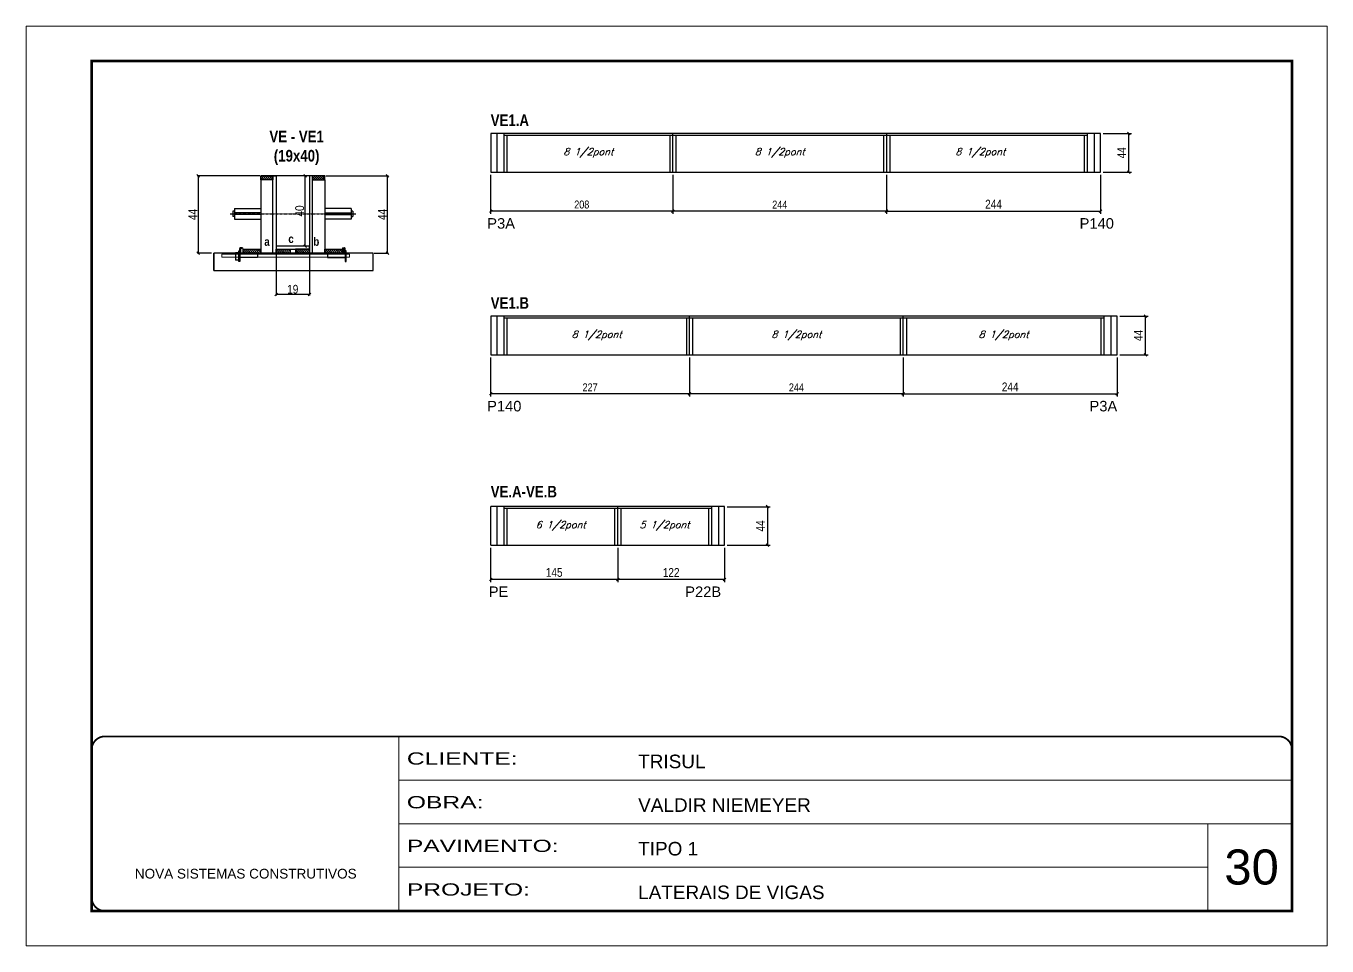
# Model space of a CAD drawing. Extents: x 3330 to 22105, y 1197 to 30204.
# Drawn here: x 4928 to 6413, y 20723 to 21773 of the extents above; entities that cross this region are included whole.
import ezdxf

# ---------------------------------------------------------------- set-up
doc = ezdxf.new("R2010")
doc.units = 0
for name, pattern in [('CONTINUO', [0]), ('DASHED', [0.75, 0.5, -0.25]), ('HIDDEN', [0.375, 0.25, -0.125])]:
    doc.linetypes.add(name, pattern=pattern)
for name, color, linetype in [('5', 5, 'Continuous'), ('barrote', 251, 'Continuous'), ('COTA', 241, 'Continuous'), ('detalhes', 4, 'Continuous'), ('NOMENCLATURA', 7, 'Continuous'), ('Painéis', 200, 'Continuous'), ('presilha', 1, 'Continuous'), ('SARR_2.2x10', 60, 'Continuous'), ('SARR_2.2x7', 40, 'Continuous'), ('SARR_3.5x7', 81, 'Continuous'), ('TENSOR', 3, 'Continuous'), ('texto', 7, 'Continuous')]:
    doc.layers.add(name, color=color, linetype=linetype)
for name, color, linetype, lineweight in [('CARIMBO', 255, 'Continuous', 9), ('CONCRETO', 251, 'Continuous', 25), ('Folhas', 255, 'Continuous', 9), ('SARRAFO DE PRESSAO', 251, 'DASHED', 9), ('SCO-___-LAJ', 2, 'Continuous', 0)]:
    doc.layers.add(name, color=color, linetype=linetype, lineweight=lineweight)
doc.styles.add('ARIAL', font='arial.ttf')
doc.styles.add('COTA TECNICA', font='techl___.ttf', dxfattribs={"height": 10})
doc.styles.add('COTA TECNICA 2X', font='techl___.ttf', dxfattribs={"height": 10})
doc.styles.add('COTA TECNICA-50', font='techl___.ttf', dxfattribs={"height": 9})
doc.styles.add('Romans', font='romans.shx')
doc.styles.get("Standard").update_dxf_attribs({"font": 'arial.ttf'})
doc.styles.add('TECNICA', font='techb___.ttf', dxfattribs={"height": 10})
doc.styles.add('Tecnologia', font='')
doc.styles.get('Tecnologia').set_extended_font_data('Forgotten Futurist')
doc.dimstyles.new('COTA PAINEL-50', dxfattribs={"dimtxt": 9, "dimasz": 3, "dimexe": 3, "dimexo": 3, "dimgap": 3, "dimtad": 1, "dimdec": 1, "dimzin": 12, "dimdsep": 46, "dimtxsty": 'COTA TECNICA-50', "dimblk1": 'OBLIQUE', "dimblk2": 'OBLIQUE', "dimsah": 1, "dimcen": 0.9, "dimclrd": 4, "dimclre": 4, "dimclrt": 240, "dimadec": 1, "dimazin": 3, "dimtfac": 1, "dimtdec": 1, "dimtmove": 0, "dimatfit": 3, "dimfxl": 1, "dimtolj": 1, "dimtzin": 12, "dimarcsym": 0})
doc.dimstyles.new('PAINEL', dxfattribs={"dimtxt": 10, "dimasz": 3, "dimexe": 3, "dimexo": 3, "dimgap": 3, "dimtad": 1, "dimdec": 1, "dimzin": 12, "dimdsep": 46, "dimtxsty": 'COTA TECNICA', "dimblk1": 'OBLIQUE', "dimblk2": 'OBLIQUE', "dimsah": 1, "dimcen": 0.9, "dimclrd": 4, "dimclre": 4, "dimclrt": 240, "dimadec": 1, "dimazin": 3, "dimtfac": 1, "dimtdec": 1, "dimtmove": 0, "dimatfit": 3, "dimfxl": 1, "dimtolj": 1, "dimtzin": 12, "dimarcsym": 0})
doc.dimstyles.new('SECAO', dxfattribs={"dimscale": 0.333333, "dimtxt": 5, "dimasz": 9, "dimexe": 3, "dimexo": 3, "dimgap": 3, "dimtad": 1, "dimdec": 1, "dimlfac": 0.5, "dimzin": 12, "dimdsep": 46, "dimtxsty": 'COTA TECNICA 2X', "dimblk1": 'OBLIQUE', "dimblk2": 'OBLIQUE', "dimsah": 1, "dimcen": 0.9, "dimclrd": 4, "dimclre": 4, "dimclrt": 240, "dimadec": 1, "dimazin": 3, "dimtfac": 1, "dimtdec": 1, "dimtmove": 0, "dimatfit": 3, "dimfxl": 1, "dimtolj": 1, "dimtzin": 12, "dimarcsym": 0})
pattern_1 = [(135, (38449.2728, -101998.193), (-1.122532015, -1.122532015), [])]
pattern_2 = [(135, (38373.6728, -101914.593), (-1.122532015, -1.122532015), [])]

# ---------------------------------------------------------------- blocks, each defined once
blk = doc.blocks.new('9999999999')
at = {"color": 30, "linetype": 'CONTINUO'}
for p, q in [((98564.6, 34230.2), (98564.6, 34429.4)), ((98564.6, 34379.6), (99584, 34379.6)), ((98564.6, 34329.8), (99488, 34329.8)), ((99584, 34329.8), (99488, 34329.8)), ((99488, 34329.8), (99488, 34230.2)), ((98564.6, 34280), (99488, 34280))]:
    blk.add_line(p, q, dxfattribs=at)
at = {"color": 30, "linetype": 'CONTINUO', "const_width": 2}
blk.add_lwpolyline([(99584, 34230.2), (99584, 34414.4, 0.414214), (99569, 34429.4), (98229, 34429.4, 0.414214), (98214, 34414.4), (98214, 34245.2, 0.414214), (98229, 34230.2), (99584, 34230.2)], format="xyb", dxfattribs=at)
at = {"layer": 'Folhas'}
blk.add_lwpolyline([(98139, 34190.2), (99624, 34190.2), (99624, 35240.2), (98139, 35240.2)], close=True, dxfattribs=at)
at = {"layer": 'Folhas', "color": 30, "const_width": 3}
blk.add_lwpolyline([(98214, 34230.2), (99584, 34230.2), (99584, 35200.2), (98214, 35200.2)], close=True, dxfattribs=at)
at = {"color": 7, "linetype": 'Continuous', "ltscale": 5, "style": 'ARIAL'}
for s, height, p in [('TRISUL', 15.48, (98837.7, 34393.1)), ('VALDIR NIEMEYER', 15.483, (98837.7, 34343.3)), ('TIPO 1', 15.48, (98837.7, 34293.5)), ('NOVA SISTEMAS CONSTRUTIVOS', 11.059, (98263.2, 34267.2)), ('LATERAIS DE VIGAS', 15.483, (98837.7, 34243.7))]:
    blk.add_text(s, height=height, dxfattribs=at).set_placement(p)
at = {"layer": 'Folhas', "color": 7, "style": 'Tecnologia', "width": 1.5}
for s, p in [('CLIENTE:', (98573.7, 34397.2)), ('OBRA:', (98573.7, 34347.3)), ('PAVIMENTO:', (98573.7, 34297.5)), ('PROJETO:', (98573.7, 34247.7))]:
    blk.add_text(s, height=14, dxfattribs=at).set_placement(p)
blk = doc.blocks.new('_Oblique')
at = {"color": 0, "linetype": 'ByBlock', "lineweight": -2}
blk.add_line((-0.5, -0.5), (0.5, 0.5), dxfattribs=at)
blk = doc.blocks.new('*D3640')
at = {"layer": 'COTA', "color": 4, "linetype": 'ByBlock', "lineweight": -2, "transparency": 16777216}
for p, q in [((5666.6, 21603.4), (5666.6, 21558.7)), ((5910.6, 21603.4), (5910.6, 21558.7)), ((5910.6, 21561.7), (5666.6, 21561.7))]:
    blk.add_line(p, q, dxfattribs=at)
at = {"layer": 'Defpoints', "color": 0, "linetype": 'ByBlock', "transparency": 16777216}
for p in [(5666.6, 21606.4), (5910.6, 21606.4), (5666.6, 21561.7)]:
    blk.add_point(p, dxfattribs=at)
at = {"layer": 'COTA', "color": 4, "linetype": 'ByBlock', "lineweight": -2, "transparency": 16777216, "xscale": 3, "yscale": 3, "zscale": 3, "rotation": 180}
blk.add_blockref('_Oblique', (5666.6, 21561.7), dxfattribs=at)
at = {"layer": 'COTA', "color": 4, "linetype": 'ByBlock', "lineweight": -2, "transparency": 16777216, "xscale": 3, "yscale": 3, "zscale": 3}
blk.add_blockref('_Oblique', (5910.6, 21561.7), dxfattribs=at)
at = {"layer": 'COTA', "color": 240, "linetype": 'ByBlock', "transparency": 16777216, "insert": (5788.6, 21569.3), "char_height": 9, "attachment_point": 5, "style": 'COTA TECNICA-50'}
blk.add_mtext('\\A1;244', dxfattribs=at)
blk = doc.blocks.new('*D3641')
at = {"layer": 'COTA', "color": 4, "linetype": 'ByBlock', "lineweight": -2, "transparency": 16777216}
for p, q in [((5458.6, 21603.4), (5458.6, 21558.7)), ((5666.6, 21603.4), (5666.6, 21558.7)), ((5666.6, 21561.7), (5458.6, 21561.7))]:
    blk.add_line(p, q, dxfattribs=at)
at = {"layer": 'Defpoints', "color": 0, "linetype": 'ByBlock', "transparency": 16777216}
for p in [(5458.6, 21606.4), (5666.6, 21606.4), (5458.6, 21561.7)]:
    blk.add_point(p, dxfattribs=at)
at = {"layer": 'COTA', "color": 4, "linetype": 'ByBlock', "lineweight": -2, "transparency": 16777216, "xscale": 3, "yscale": 3, "zscale": 3, "rotation": 180}
blk.add_blockref('_Oblique', (5458.6, 21561.7), dxfattribs=at)
at = {"layer": 'COTA', "color": 4, "linetype": 'ByBlock', "lineweight": -2, "transparency": 16777216, "xscale": 3, "yscale": 3, "zscale": 3}
blk.add_blockref('_Oblique', (5666.6, 21561.7), dxfattribs=at)
at = {"layer": 'COTA', "color": 240, "linetype": 'ByBlock', "transparency": 16777216, "insert": (5562.6, 21569.3), "char_height": 9, "attachment_point": 5, "style": 'COTA TECNICA-50'}
blk.add_mtext('\\A1;208', dxfattribs=at)
blk = doc.blocks.new('*D3642')
at = {"layer": 'COTA', "color": 4, "linetype": 'ByBlock', "lineweight": -2, "transparency": 16777216}
for p, q in [((5910.6, 21603.4), (5910.6, 21558.7)), ((6154.6, 21603.4), (6154.6, 21558.7)), ((5910.6, 21561.7), (6154.6, 21561.7))]:
    blk.add_line(p, q, dxfattribs=at)
at = {"layer": 'Defpoints', "color": 0, "linetype": 'ByBlock', "transparency": 16777216}
for p in [(5910.6, 21606.4), (6154.6, 21606.4), (6154.6, 21561.7)]:
    blk.add_point(p, dxfattribs=at)
at = {"layer": 'COTA', "color": 4, "linetype": 'ByBlock', "lineweight": -2, "transparency": 16777216, "xscale": 3, "yscale": 3, "zscale": 3, "rotation": 180}
blk.add_blockref('_Oblique', (5910.6, 21561.7), dxfattribs=at)
at = {"layer": 'COTA', "color": 4, "linetype": 'ByBlock', "lineweight": -2, "transparency": 16777216, "xscale": 3, "yscale": 3, "zscale": 3}
blk.add_blockref('_Oblique', (6154.6, 21561.7), dxfattribs=at)
at = {"layer": 'COTA', "color": 240, "linetype": 'ByBlock', "transparency": 16777216, "insert": (6032.6, 21569.8), "char_height": 10, "attachment_point": 5, "style": 'COTA TECNICA'}
blk.add_mtext('\\A1;244', dxfattribs=at)
blk = doc.blocks.new('*D3643')
at = {"layer": 'COTA', "color": 4, "linetype": 'ByBlock', "lineweight": -2, "transparency": 16777216}
for p, q in [((6157.6, 21650.4), (6190, 21650.4)), ((6187, 21606.4), (6187, 21650.4)), ((6157.6, 21606.4), (6190, 21606.4))]:
    blk.add_line(p, q, dxfattribs=at)
at = {"layer": 'Defpoints', "color": 0, "linetype": 'ByBlock', "transparency": 16777216}
for p in [(6154.6, 21650.4), (6187, 21650.4), (6154.6, 21606.4)]:
    blk.add_point(p, dxfattribs=at)
at = {"layer": 'COTA', "color": 4, "linetype": 'ByBlock', "lineweight": -2, "transparency": 16777216, "xscale": 3, "yscale": 3, "zscale": 3}
for p, rotation in [((6187, 21650.4), 90), ((6187, 21606.4), 270)]:
    blk.add_blockref('_Oblique', p, dxfattribs=dict(at, rotation=rotation))
at = {"layer": 'COTA', "color": 240, "linetype": 'ByBlock', "transparency": 16777216, "insert": (6178.9, 21628.4), "char_height": 10, "attachment_point": 5, "rotation": 90, "style": 'COTA TECNICA'}
blk.add_mtext('\\A1;44', dxfattribs=at)
blk = doc.blocks.new('*D3644')
at = {"layer": 'COTA', "color": 4, "linetype": 'ByBlock', "lineweight": -2, "transparency": 16777216}
for p, q in [((5685.6, 21394.9), (5685.6, 21350.2)), ((5929.6, 21394.9), (5929.6, 21350.2)), ((5929.6, 21353.2), (5685.6, 21353.2))]:
    blk.add_line(p, q, dxfattribs=at)
at = {"layer": 'Defpoints', "color": 0, "linetype": 'ByBlock', "transparency": 16777216}
for p in [(5685.6, 21397.9), (5929.6, 21397.9), (5685.6, 21353.2)]:
    blk.add_point(p, dxfattribs=at)
at = {"layer": 'COTA', "color": 4, "linetype": 'ByBlock', "lineweight": -2, "transparency": 16777216, "xscale": 3, "yscale": 3, "zscale": 3, "rotation": 180}
blk.add_blockref('_Oblique', (5685.6, 21353.2), dxfattribs=at)
at = {"layer": 'COTA', "color": 4, "linetype": 'ByBlock', "lineweight": -2, "transparency": 16777216, "xscale": 3, "yscale": 3, "zscale": 3}
blk.add_blockref('_Oblique', (5929.6, 21353.2), dxfattribs=at)
at = {"layer": 'COTA', "color": 240, "linetype": 'ByBlock', "transparency": 16777216, "insert": (5807.6, 21360.7), "char_height": 9, "attachment_point": 5, "style": 'COTA TECNICA-50'}
blk.add_mtext('\\A1;244', dxfattribs=at)
blk = doc.blocks.new('*D3645')
at = {"layer": 'COTA', "color": 4, "linetype": 'ByBlock', "lineweight": -2, "transparency": 16777216}
for p, q in [((5458.6, 21394.9), (5458.6, 21350.2)), ((5685.6, 21394.9), (5685.6, 21350.2)), ((5685.6, 21353.2), (5458.6, 21353.2))]:
    blk.add_line(p, q, dxfattribs=at)
at = {"layer": 'Defpoints', "color": 0, "linetype": 'ByBlock', "transparency": 16777216}
for p in [(5458.6, 21397.9), (5685.6, 21397.9), (5458.6, 21353.2)]:
    blk.add_point(p, dxfattribs=at)
at = {"layer": 'COTA', "color": 4, "linetype": 'ByBlock', "lineweight": -2, "transparency": 16777216, "xscale": 3, "yscale": 3, "zscale": 3, "rotation": 180}
blk.add_blockref('_Oblique', (5458.6, 21353.2), dxfattribs=at)
at = {"layer": 'COTA', "color": 4, "linetype": 'ByBlock', "lineweight": -2, "transparency": 16777216, "xscale": 3, "yscale": 3, "zscale": 3}
blk.add_blockref('_Oblique', (5685.6, 21353.2), dxfattribs=at)
at = {"layer": 'COTA', "color": 240, "linetype": 'ByBlock', "transparency": 16777216, "insert": (5572.1, 21360.7), "char_height": 9, "attachment_point": 5, "style": 'COTA TECNICA-50'}
blk.add_mtext('\\A1;227', dxfattribs=at)
blk = doc.blocks.new('*D3646')
at = {"layer": 'COTA', "color": 4, "linetype": 'ByBlock', "lineweight": -2, "transparency": 16777216}
for p, q in [((5929.6, 21394.9), (5929.6, 21350.2)), ((6173.6, 21394.9), (6173.6, 21350.2)), ((5929.6, 21353.2), (6173.6, 21353.2))]:
    blk.add_line(p, q, dxfattribs=at)
at = {"layer": 'Defpoints', "color": 0, "linetype": 'ByBlock', "transparency": 16777216}
for p in [(5929.6, 21397.9), (6173.6, 21397.9), (6173.6, 21353.2)]:
    blk.add_point(p, dxfattribs=at)
at = {"layer": 'COTA', "color": 4, "linetype": 'ByBlock', "lineweight": -2, "transparency": 16777216, "xscale": 3, "yscale": 3, "zscale": 3, "rotation": 180}
blk.add_blockref('_Oblique', (5929.6, 21353.2), dxfattribs=at)
at = {"layer": 'COTA', "color": 4, "linetype": 'ByBlock', "lineweight": -2, "transparency": 16777216, "xscale": 3, "yscale": 3, "zscale": 3}
blk.add_blockref('_Oblique', (6173.6, 21353.2), dxfattribs=at)
at = {"layer": 'COTA', "color": 240, "linetype": 'ByBlock', "transparency": 16777216, "insert": (6051.6, 21361.2), "char_height": 10, "attachment_point": 5, "style": 'COTA TECNICA'}
blk.add_mtext('\\A1;244', dxfattribs=at)
blk = doc.blocks.new('*D3647')
at = {"layer": 'COTA', "color": 4, "linetype": 'ByBlock', "lineweight": -2, "transparency": 16777216}
for p, q in [((6176.6, 21441.9), (6209, 21441.9)), ((6206, 21397.9), (6206, 21441.9)), ((6176.6, 21397.9), (6209, 21397.9))]:
    blk.add_line(p, q, dxfattribs=at)
at = {"layer": 'Defpoints', "color": 0, "linetype": 'ByBlock', "transparency": 16777216}
for p in [(6173.6, 21441.9), (6206, 21441.9), (6173.6, 21397.9)]:
    blk.add_point(p, dxfattribs=at)
at = {"layer": 'COTA', "color": 4, "linetype": 'ByBlock', "lineweight": -2, "transparency": 16777216, "xscale": 3, "yscale": 3, "zscale": 3}
for p, rotation in [((6206, 21441.9), 90), ((6206, 21397.9), 270)]:
    blk.add_blockref('_Oblique', p, dxfattribs=dict(at, rotation=rotation))
at = {"layer": 'COTA', "color": 240, "linetype": 'ByBlock', "transparency": 16777216, "insert": (6197.9, 21419.9), "char_height": 10, "attachment_point": 5, "rotation": 90, "style": 'COTA TECNICA'}
blk.add_mtext('\\A1;44', dxfattribs=at)
blk = doc.blocks.new('*D3648')
at = {"layer": 'COTA', "color": 4, "lineweight": -2, "transparency": 16777216}
for p, q in [((5213.7, 21513), (5213.7, 21465.5)), ((5251.7, 21513), (5251.7, 21465.5)), ((5251.7, 21466.5), (5213.7, 21466.5))]:
    blk.add_line(p, q, dxfattribs=at)
at = {"layer": 'Defpoints', "color": 0, "transparency": 16777216}
for p in [(5213.7, 21514), (5251.7, 21514), (5213.7, 21466.5)]:
    blk.add_point(p, dxfattribs=at)
at = {"layer": 'COTA', "color": 4, "lineweight": -2, "transparency": 16777216, "xscale": 3, "yscale": 3, "zscale": 3, "rotation": 180}
blk.add_blockref('_Oblique', (5213.7, 21466.5), dxfattribs=at)
at = {"layer": 'COTA', "color": 4, "lineweight": -2, "transparency": 16777216, "xscale": 3, "yscale": 3, "zscale": 3}
blk.add_blockref('_Oblique', (5251.7, 21466.5), dxfattribs=at)
at = {"layer": 'COTA', "color": 240, "transparency": 16777216, "insert": (5232.7, 21472.6), "char_height": 10, "attachment_point": 5, "style": 'COTA TECNICA 2X'}
blk.add_mtext('\\A1;19', dxfattribs=at)
blk = doc.blocks.new('PRESILHA METÁLICA 1')
at = {"layer": 'presilha'}
for p, q in [((0, 13), (6, 13)), ((0, 13), (0, 0)), ((6, 0), (0, 0)), ((6, 15.5), (7.5, 15.5)), ((6, -2.5), (6, 15.5)), ((6, 13), (6, 0)), ((7.5, 10.6), (7.5, 19.9)), ((7.5, 15.5), (7.5, -2.5)), ((37.5, 4.1), (7.5, 4.1)), ((12, 21), (8.6, 21)), ((9, 11.6), (9, 18.9)), ((12, 19.5), (9.6, 19.5)), ((37.5, 11), (9.6, 11)), ((12, 21), (12, 19.5)), ((37.5, 11), (37.5, 4.1)), ((7.5, -2.5), (6, -2.5))]:
    blk.add_line(p, q, dxfattribs=at)
for centre, radius, start, end in [((8.6, 19.9), 1.14, 90, 180), ((9.6, 18.9), 0.57, 90, 180), ((9.6, 11.6), 0.57, 180, 270)]:
    blk.add_arc(centre, radius, start, end, dxfattribs=at)
blk = doc.blocks.new('PRESILHA METÁLICA 2')
at = {"layer": 'presilha'}
for p, q in [((-5.2, 23.5), (-5.2, 22)), ((-5.2, 23.5), (-1.9, 23.5)), ((-0.8, 14.6), (-0.8, 22.4)), ((-30.8, 13.5), (-30.8, 6.6)), ((-30.8, 13.5), (-2.8, 13.5)), ((-30.8, 6.6), (-0.8, 6.6)), ((-5.2, 22), (-2.8, 22)), ((-2.2, 14.1), (-2.2, 21.4)), ((0.8, 18), (-0.8, 18)), ((-0.8, 18), (-0.8, 0)), ((-0.8, 0), (0.8, 0)), ((0.8, 0), (0.8, 18))]:
    blk.add_line(p, q, dxfattribs=at)
for centre, radius, start, end in [((-1.9, 22.4), 1.14, 0, 90), ((-2.8, 21.4), 0.57, 0, 90), ((-2.8, 14.1), 0.57, 270, 0)]:
    blk.add_arc(centre, radius, start, end, dxfattribs=at)
blk = doc.blocks.new('*D3649')
at = {"layer": 'COTA', "color": 4, "lineweight": -2, "transparency": 16777216}
for p, q in [((5195.1, 21602), (5123.7, 21602)), ((5124.7, 21602), (5124.7, 21514)), ((5139.9, 21514), (5123.7, 21514))]:
    blk.add_line(p, q, dxfattribs=at)
at = {"layer": 'Defpoints', "color": 0, "transparency": 16777216}
for p in [(5196.1, 21602), (5124.7, 21514), (5140.9, 21514)]:
    blk.add_point(p, dxfattribs=at)
at = {"layer": 'COTA', "color": 4, "lineweight": -2, "transparency": 16777216, "xscale": 3, "yscale": 3, "zscale": 3}
for p, rotation in [((5124.7, 21602), 90), ((5124.7, 21514), 270)]:
    blk.add_blockref('_Oblique', p, dxfattribs=dict(at, rotation=rotation))
at = {"layer": 'COTA', "color": 240, "transparency": 16777216, "insert": (5118.6, 21558), "char_height": 10, "attachment_point": 5, "rotation": 90, "style": 'COTA TECNICA 2X'}
blk.add_mtext('\\A1;44', dxfattribs=at)
blk = doc.blocks.new('*D3650')
at = {"layer": 'COTA', "color": 4, "lineweight": -2, "transparency": 16777216}
for p, q in [((5270.3, 21602), (5342, 21602)), ((5341, 21514), (5341, 21602)), ((5325.6, 21514), (5342, 21514))]:
    blk.add_line(p, q, dxfattribs=at)
at = {"layer": 'Defpoints', "color": 0, "transparency": 16777216}
for p in [(5269.3, 21602), (5341, 21602), (5324.6, 21514)]:
    blk.add_point(p, dxfattribs=at)
at = {"layer": 'COTA', "color": 4, "lineweight": -2, "transparency": 16777216, "xscale": 3, "yscale": 3, "zscale": 3}
for p, rotation in [((5341, 21602), 90), ((5341, 21514), 270)]:
    blk.add_blockref('_Oblique', p, dxfattribs=dict(at, rotation=rotation))
at = {"layer": 'COTA', "color": 240, "transparency": 16777216, "insert": (5334.9, 21558), "char_height": 10, "attachment_point": 5, "rotation": 90, "style": 'COTA TECNICA 2X'}
blk.add_mtext('\\A1;44', dxfattribs=at)
blk = doc.blocks.new('*D3651')
at = {"layer": 'COTA', "color": 4, "lineweight": -2, "transparency": 16777216}
for p, q in [((5250.7, 21602), (5245.7, 21602)), ((5246.7, 21522), (5246.7, 21602)), ((5250.7, 21522), (5245.7, 21522))]:
    blk.add_line(p, q, dxfattribs=at)
at = {"layer": 'Defpoints', "color": 0, "transparency": 16777216}
for p in [(5246.7, 21602), (5251.7, 21602), (5251.7, 21522)]:
    blk.add_point(p, dxfattribs=at)
at = {"layer": 'COTA', "color": 4, "lineweight": -2, "transparency": 16777216, "xscale": 3, "yscale": 3, "zscale": 3}
for p, rotation in [((5246.7, 21602), 90), ((5246.7, 21522), 270)]:
    blk.add_blockref('_Oblique', p, dxfattribs=dict(at, rotation=rotation))
at = {"layer": 'COTA', "color": 240, "transparency": 16777216, "insert": (5240.6, 21562), "char_height": 10, "attachment_point": 5, "rotation": 90, "style": 'COTA TECNICA 2X'}
blk.add_mtext('\\A1;40', dxfattribs=at)
blk = doc.blocks.new('*D2709')
at = {"layer": 'COTA', "color": 4, "linetype": 'ByBlock', "lineweight": -2, "transparency": 16777216}
for p, q in [((5603.6, 21177.5), (5603.6, 21138.3)), ((5725.6, 21177.5), (5725.6, 21138.3)), ((5725.6, 21141.3), (5603.6, 21141.3))]:
    blk.add_line(p, q, dxfattribs=at)
at = {"layer": 'Defpoints', "color": 0, "linetype": 'ByBlock', "transparency": 16777216}
for p in [(5603.6, 21180.5), (5725.6, 21180.5), (5603.6, 21141.3)]:
    blk.add_point(p, dxfattribs=at)
at = {"layer": 'COTA', "color": 4, "linetype": 'ByBlock', "lineweight": -2, "transparency": 16777216, "xscale": 3, "yscale": 3, "zscale": 3, "rotation": 180}
blk.add_blockref('_Oblique', (5603.6, 21141.3), dxfattribs=at)
at = {"layer": 'COTA', "color": 4, "linetype": 'ByBlock', "lineweight": -2, "transparency": 16777216, "xscale": 3, "yscale": 3, "zscale": 3}
blk.add_blockref('_Oblique', (5725.6, 21141.3), dxfattribs=at)
at = {"layer": 'COTA', "color": 240, "linetype": 'ByBlock', "transparency": 16777216, "insert": (5664.6, 21149.4), "char_height": 10, "attachment_point": 5, "style": 'COTA TECNICA'}
blk.add_mtext('\\A1;122', dxfattribs=at)
blk = doc.blocks.new('*D2710')
at = {"layer": 'COTA', "color": 4, "linetype": 'ByBlock', "lineweight": -2, "transparency": 16777216}
for p, q in [((5458.6, 21177.5), (5458.6, 21138.3)), ((5603.6, 21177.5), (5603.6, 21138.3)), ((5603.6, 21141.3), (5458.6, 21141.3))]:
    blk.add_line(p, q, dxfattribs=at)
at = {"layer": 'Defpoints', "color": 0, "linetype": 'ByBlock', "transparency": 16777216}
for p in [(5458.6, 21180.5), (5603.6, 21180.5), (5458.6, 21141.3)]:
    blk.add_point(p, dxfattribs=at)
at = {"layer": 'COTA', "color": 4, "linetype": 'ByBlock', "lineweight": -2, "transparency": 16777216, "xscale": 3, "yscale": 3, "zscale": 3, "rotation": 180}
blk.add_blockref('_Oblique', (5458.6, 21141.3), dxfattribs=at)
at = {"layer": 'COTA', "color": 4, "linetype": 'ByBlock', "lineweight": -2, "transparency": 16777216, "xscale": 3, "yscale": 3, "zscale": 3}
blk.add_blockref('_Oblique', (5603.6, 21141.3), dxfattribs=at)
at = {"layer": 'COTA', "color": 240, "linetype": 'ByBlock', "transparency": 16777216, "insert": (5531.1, 21149.4), "char_height": 10, "attachment_point": 5, "style": 'COTA TECNICA'}
blk.add_mtext('\\A1;145', dxfattribs=at)
blk = doc.blocks.new('*D2655')
at = {"layer": 'COTA', "color": 4, "linetype": 'ByBlock', "lineweight": -2, "transparency": 16777216}
for p, q in [((5728.6, 21224.5), (5777.7, 21224.5)), ((5774.7, 21224.5), (5774.7, 21180.5)), ((5728.6, 21180.5), (5777.7, 21180.5))]:
    blk.add_line(p, q, dxfattribs=at)
at = {"layer": 'Defpoints', "color": 0, "linetype": 'ByBlock', "transparency": 16777216}
for p in [(5725.6, 21224.5), (5725.6, 21180.5), (5774.7, 21180.5)]:
    blk.add_point(p, dxfattribs=at)
at = {"layer": 'COTA', "color": 4, "linetype": 'ByBlock', "lineweight": -2, "transparency": 16777216, "xscale": 3, "yscale": 3, "zscale": 3}
for p, rotation in [((5774.7, 21224.5), 90), ((5774.7, 21180.5), 270)]:
    blk.add_blockref('_Oblique', p, dxfattribs=dict(at, rotation=rotation))
at = {"layer": 'COTA', "color": 240, "linetype": 'ByBlock', "transparency": 16777216, "insert": (5766.6, 21202.5), "char_height": 10, "attachment_point": 5, "rotation": 90, "style": 'COTA TECNICA'}
blk.add_mtext('\\A1;44', dxfattribs=at)

msp = doc.modelspace()

# ---------------------------------------------------------------- hatches: boundary and pattern name
at = {"layer": 'SARR_2.2x10'}
h = msp.add_hatch(dxfattribs=at)
h.set_pattern_fill('ANSI31', color=256, scale=0.5, angle=90)
h.set_pattern_definition([(135, (38369.6728, -101998.193), (-1.122532015, -1.122532015), [])])
h.paths.add_polyline_path([(5176.13, 21518.38), (5176.13, 21513.98), (5196.13, 21513.98), (5196.13, 21518.38)])
h = msp.add_hatch(dxfattribs=at)
h.set_pattern_fill('ANSI31', color=256, scale=0.5, angle=90)
h.set_pattern_definition([(135, (38462.8728, -101998.193), (-1.122532015, -1.122532015), [])])
h.paths.add_polyline_path([(5269.33, 21518.38), (5269.33, 21513.98), (5289.33, 21513.98), (5289.33, 21518.38)])
at = {"layer": 'SARR_2.2x7'}
h = msp.add_hatch(dxfattribs=at)
h.set_pattern_fill('ANSI31', color=256, scale=0.5, angle=90)
h.set_pattern_definition(pattern_2)
h.paths.add_polyline_path([(5210.13, 21601.98), (5210.13, 21597.58), (5196.13, 21597.58), (5196.13, 21601.98)])
h = msp.add_hatch(dxfattribs=at)
h.set_pattern_fill('ANSI31', color=256, scale=0.5, angle=90)
h.set_pattern_definition(pattern_2)
h.paths.add_polyline_path([(5255.33, 21601.98), (5255.33, 21597.58), (5269.33, 21597.58), (5269.33, 21601.98)])
h = msp.add_hatch(dxfattribs=at)
h.set_pattern_fill('ANSI31', color=256, scale=0.5, angle=90)
h.set_pattern_definition(pattern_1)
h.paths.add_polyline_path([(5213.73, 21518.38), (5213.73, 21513.98), (5229.73, 21513.98), (5229.73, 21518.38)])
h = msp.add_hatch(dxfattribs=at)
h.set_pattern_fill('ANSI31', color=256, scale=0.5, angle=90)
h.set_pattern_definition(pattern_1)
h.paths.add_polyline_path([(5251.73, 21518.38), (5251.73, 21513.98), (5235.73, 21513.98), (5235.73, 21518.38)])

# ---------------------------------------------------------------- linework, layer by layer
at = {"ltscale": 3}
for p, q in [((5166.13, 21564.83), (5166.13, 21552.83)), ((5166.13, 21564.83), (5196.13, 21564.83)), ((5299.33, 21564.83), (5269.33, 21564.83)), ((5299.33, 21564.83), (5299.33, 21552.83)), ((5164.13, 21561.83), (5164.13, 21555.83)), ((5166.13, 21561.83), (5164.13, 21561.83)), ((5166.13, 21555.83), (5164.13, 21555.83)), ((5196.13, 21559.83), (5166.13, 21559.83)), ((5196.13, 21557.83), (5166.13, 21557.83)), ((5166.13, 21552.83), (5196.13, 21552.83)), ((5269.33, 21559.83), (5299.33, 21559.83)), ((5269.33, 21557.83), (5299.33, 21557.83)), ((5299.33, 21552.83), (5269.33, 21552.83)), ((5301.33, 21561.83), (5299.33, 21561.83)), ((5299.33, 21555.83), (5301.33, 21555.83)), ((5301.33, 21561.83), (5301.33, 21555.83))]:
    msp.add_line(p, q, dxfattribs=at)
at = {"layer": 'barrote'}
msp.add_lwpolyline([(5142.68, 21493.98), (5324.6, 21493.98), (5324.6, 21513.98), (5142.68, 21513.98)], close=True, dxfattribs=at)
at = {"layer": 'CONCRETO', "linetype": 'Continuous'}
msp.add_line((5269.33, 21601.98), (5196.13, 21601.98), dxfattribs=at)
at = {"layer": 'detalhes', "color": 250}
msp.add_line((5142.68, 21493.98), (5142.68, 21513.98), dxfattribs=at)
at = {"layer": 'Painéis', "linetype": 'Continuous'}
for p, q in [((5458.64, 21650.42), (5458.64, 21606.42)), ((6154.64, 21650.42), (5458.64, 21650.42)), ((5666.64, 21606.42), (5666.64, 21650.42)), ((5910.64, 21606.42), (5910.64, 21650.42)), ((6154.64, 21606.42), (6154.64, 21650.42)), ((5458.64, 21606.42), (6154.64, 21606.42)), ((5458.64, 21441.88), (5458.64, 21397.88)), ((6173.64, 21441.88), (5458.64, 21441.88)), ((5685.64, 21397.88), (5685.64, 21441.88)), ((5929.64, 21397.88), (5929.64, 21441.88)), ((6173.64, 21397.88), (6173.64, 21441.88)), ((5458.64, 21397.88), (6173.64, 21397.88)), ((5725.64, 21224.54), (5458.64, 21224.54)), ((5458.64, 21180.54), (5458.64, 21224.54)), ((5603.64, 21180.54), (5603.64, 21224.54)), ((5725.64, 21180.54), (5725.64, 21224.54)), ((5458.64, 21180.54), (5725.64, 21180.54))]:
    msp.add_line(p, q, dxfattribs=at)
for points in [[(5210.13, 21513.98), (5210.13, 21601.98), (5213.73, 21601.98), (5213.73, 21513.98)], [(5255.33, 21513.98), (5255.33, 21601.98), (5251.73, 21601.98), (5251.73, 21513.98)], [(5251.73, 21521.98), (5213.73, 21521.98), (5213.73, 21518.38), (5251.73, 21518.38)]]:
    msp.add_lwpolyline(points, close=True, dxfattribs=at)
at = {"layer": 'SARR_2.2x10'}
for points in [[(5176.13, 21518.38), (5196.13, 21518.38), (5196.13, 21513.98), (5176.13, 21513.98)], [(5269.33, 21518.38), (5289.33, 21518.38), (5289.33, 21513.98), (5269.33, 21513.98)]]:
    msp.add_lwpolyline(points, close=True, dxfattribs=at)
at = {"layer": 'SARR_2.2x7', "linetype": 'Continuous'}
for p, q in [((5465.64, 21650.42), (5465.64, 21606.42)), ((5666.64, 21648.22), (5473.64, 21648.22)), ((5910.64, 21648.22), (5666.64, 21648.22)), ((6139.64, 21648.22), (5910.64, 21648.22)), ((6147.64, 21650.42), (6147.64, 21606.42)), ((5465.64, 21441.88), (5465.64, 21397.88)), ((5685.64, 21439.68), (5473.64, 21439.68)), ((5929.64, 21439.68), (5685.64, 21439.68)), ((6158.64, 21439.68), (5929.64, 21439.68)), ((6166.64, 21441.88), (6166.64, 21397.88)), ((5465.64, 21224.54), (5465.64, 21180.54)), ((5603.64, 21222.34), (5473.64, 21222.34)), ((5710.64, 21222.34), (5603.64, 21222.34)), ((5718.64, 21224.54), (5718.64, 21180.54))]:
    msp.add_line(p, q, dxfattribs=at)
at = {"layer": 'SARR_2.2x7', "elevation": 0}
for points in [[(5196.13, 21601.98), (5210.13, 21601.98), (5210.13, 21597.58), (5196.13, 21597.58)], [(5269.33, 21601.98), (5255.33, 21601.98), (5255.33, 21597.58), (5269.33, 21597.58)]]:
    msp.add_lwpolyline(points, close=True, dxfattribs=at)
at = {"layer": 'SARR_2.2x7'}
for points in [[(5213.73, 21518.38), (5229.73, 21518.38), (5229.73, 21513.98), (5213.73, 21513.98)], [(5251.73, 21518.38), (5235.73, 21518.38), (5235.73, 21513.98), (5251.73, 21513.98)]]:
    msp.add_lwpolyline(points, close=True, dxfattribs=at)
at = {"layer": 'SARR_3.5x7'}
for p, q in [((5473.64, 21650.42), (5473.64, 21606.42)), ((5477.14, 21648.22), (5477.14, 21606.42)), ((5663.14, 21648.22), (5663.14, 21606.42)), ((5670.14, 21648.22), (5670.14, 21606.42)), ((5907.14, 21648.22), (5907.14, 21606.42)), ((5914.14, 21648.22), (5914.14, 21606.42)), ((6136.14, 21648.22), (6136.14, 21606.42)), ((6139.64, 21650.42), (6139.64, 21606.42)), ((5473.64, 21441.88), (5473.64, 21397.88)), ((5477.14, 21439.68), (5477.14, 21397.88)), ((5682.14, 21439.68), (5682.14, 21397.88)), ((5689.14, 21439.68), (5689.14, 21397.88)), ((5926.14, 21439.68), (5926.14, 21397.88)), ((5933.14, 21439.68), (5933.14, 21397.88)), ((6155.14, 21439.68), (6155.14, 21397.88)), ((6158.64, 21441.88), (6158.64, 21397.88)), ((5473.64, 21224.54), (5473.64, 21180.54)), ((5477.14, 21222.34), (5477.14, 21180.54)), ((5600.14, 21222.34), (5600.14, 21180.54)), ((5607.14, 21222.34), (5607.14, 21180.54)), ((5707.14, 21222.34), (5707.14, 21180.54)), ((5710.64, 21224.54), (5710.64, 21180.54))]:
    msp.add_line(p, q, dxfattribs=at)
for points in [[(5210.13, 21597.58), (5196.13, 21597.58), (5196.13, 21513.98), (5210.13, 21513.98)], [(5255.33, 21597.58), (5269.33, 21597.58), (5269.33, 21513.98), (5255.33, 21513.98)]]:
    msp.add_lwpolyline(points, close=True, dxfattribs=at)
at = {"layer": 'SCO-___-LAJ', "color": 1}
msp.add_lwpolyline([(5151.68, 21512.64), (5297.45, 21512.64), (5297.45, 21509.44), (5151.68, 21509.44)], close=True, dxfattribs=at)
at = {"layer": 'TENSOR', "linetype": 'HIDDEN', "ltscale": 0.5}
msp.add_line((5161.13, 21558.83), (5304.64, 21558.83), dxfattribs=at)

# ---------------------------------------------------------------- block references
at = {"layer": 'presilha', "xscale": 0.6666666666666666, "yscale": 0.6666666666666666, "zscale": 0.6666666666666666}
for name, p in [('PRESILHA METÁLICA 1', (5167.27, 21506.01)), ('PRESILHA METÁLICA 2', (5293.01, 21504.34))]:
    msp.add_blockref(name, p, dxfattribs=at)
at = {"layer": 'SARRAFO DE PRESSAO', "color": 6, "linetype": 'ByBlock'}
msp.add_blockref('9999999999', (-93210.75, -13467.11), dxfattribs=at)

# ---------------------------------------------------------------- texts
at = {"layer": '5', "linetype": 'Continuous'}
for s, rotation, p in [('P3A', 0.00004, (5454.7, 21541.8)), ('P140', 0.00004, (6130.86, 21541.8)), ('P140', 359.99996, (5454.56, 21333.26)), ('P3A', 359.99996, (6142.15, 21333.26)), ('PE', 0.00004, (5456.44, 21121.43)), ('P22B', 0.00004, (5680.7, 21121.43))]:
    msp.add_text(s, height=12, rotation=rotation, dxfattribs=at).set_placement(p)
at = {"layer": 'CARIMBO', "style": 'ARIAL'}
msp.add_text('30', height=40, dxfattribs=at).set_placement((6296.09, 20793.24))
at = {"layer": 'detalhes', "style": 'TECNICA'}
for s, p in [('c', (5227.66, 21525.45)), ('a', (5200.26, 21522.27)), ('b', (5256.23, 21522.26))]:
    msp.add_text(s, height=9.6, dxfattribs=at).set_placement(p)
at = {"layer": 'NOMENCLATURA', "style": 'TECNICA'}
for s, p in [('VE1.A', (5458.64, 21658.94)), ('VE1.B', (5458.64, 21450.4)), ('VE.A-VE.B', (5458.64, 21235.05))]:
    msp.add_text(s, height=13.2, dxfattribs=at).set_placement(p)
at = {"layer": 'NOMENCLATURA', "insert": (5237.11, 21653.67), "char_height": 13.2, "attachment_point": 2, "style": 'TECNICA'}
msp.add_mtext_dynamic_manual_height_columns('VE - VE1\\P(19x40)', width=300.2766, gutter_width=1, heights=[0], dxfattribs=at)
at = {"layer": 'texto', "color": 2, "char_height": 8, "attachment_point": 5, "style": 'Romans'}
for s, insert in [('{\\Q19;\\C256;8 1/2pont}', (5570.14, 21628.42)), ('{\\Q19;\\C256;8 1/2pont}', (5788.64, 21628.42)), ('{\\Q19;\\C256;8 1/2pont}', (6017.64, 21628.42)), ('{\\Q19;\\C256;8 1/2pont}', (5579.64, 21419.88)), ('{\\Q19;\\C256;8 1/2pont}', (5807.64, 21419.88)), ('{\\Q19;\\C256;8 1/2pont}', (6044.14, 21419.88)), ('{\\Q19;\\C256;6 1/2pont}', (5538.64, 21202.54)), ('{\\Q19;\\C256;5 1/2pont}', (5657.14, 21202.54))]:
    msp.add_mtext(s, dxfattribs=dict(at, insert=insert))

# ---------------------------------------------------------------- dimensions: what is measured, and where the dimension line sits
at = {"layer": 'COTA', "linetype": 'ByBlock'}
for base, p1, p2, angle, picture, middle in [((6187, 21650.42), (6154.64, 21606.42), (6154.64, 21650.42), 90, '*D3643', (6178.92, 21628.42)), ((6206, 21441.88), (6173.64, 21397.88), (6173.64, 21441.88), 90, '*D3647', (6197.92, 21419.88)), ((5774.66, 21180.54), (5725.64, 21224.54), (5725.64, 21180.54), 90, '*D2655', (5766.59, 21202.54)), ((5603.64, 21141.33), (5725.64, 21180.54), (5603.64, 21180.54), 180, '*D2709', (5664.64, 21149.39))]:
    dim = msp.add_linear_dim(base=base, p1=p1, p2=p2, angle=angle, dimstyle='PAINEL', dxfattribs=at)
    dim.commit()
    dim.dimension.update_dxf_attribs({"geometry": picture, "text_midpoint": middle})
at = {"layer": 'COTA'}
for base, p1, p2, picture, middle in [((5124.69, 21513.98, 0), (5196.13, 21601.98), (5140.92, 21513.98, 0), '*D3649', (5118.61, 21557.98, 0)), ((5246.66, 21601.98), (5251.73, 21521.98), (5251.73, 21601.98), '*D3651', (5240.56, 21561.98)), ((5340.95, 21601.98), (5324.6, 21513.98), (5269.33, 21601.98), '*D3650', (5334.88, 21557.98))]:
    dim = msp.add_linear_dim(base=base, p1=p1, p2=p2, angle=90, dimstyle='SECAO', dxfattribs=at)
    dim.commit()
    dim.dimension.update_dxf_attribs({"geometry": picture, "text_midpoint": middle})
at = {"layer": 'COTA', "linetype": 'ByBlock'}
for base, p1, p2, dimstyle, override, picture, middle in [((5458.64, 21561.7), (5666.64, 21606.42), (5458.64, 21606.42), 'COTA PAINEL-50', {"dimarcsym": 1}, '*D3641', (5562.64, 21569.31)), ((5458.64, 21353.16), (5685.64, 21397.88), (5458.64, 21397.88), 'COTA PAINEL-50', {"dimarcsym": 1}, '*D3645', (5572.14, 21360.73)), ((5458.64, 21141.33), (5603.64, 21180.54), (5458.64, 21180.54), 'PAINEL', {"dimtmove": 1}, '*D2710', (5531.14, 21149.44))]:
    dim = msp.add_linear_dim(base=base, p1=p1, p2=p2, angle=180, dimstyle=dimstyle, override=override, dxfattribs=at)
    dim.commit()
    dim.dimension.update_dxf_attribs({"geometry": picture, "text_midpoint": middle})
for base, p1, p2, picture, middle in [((5666.64, 21561.7), (5910.64, 21606.42), (5666.64, 21606.42), '*D3640', (5788.64, 21569.27)), ((5685.64, 21353.16), (5929.64, 21397.88), (5685.64, 21397.88), '*D3644', (5807.64, 21360.73))]:
    dim = msp.add_linear_dim(base=base, p1=p1, p2=p2, dimstyle='COTA PAINEL-50', override={"dimarcsym": 1}, dxfattribs=at)
    dim.commit()
    dim.dimension.update_dxf_attribs({"geometry": picture, "text_midpoint": middle})
for base, p1, p2, picture, middle in [((6154.64, 21561.7), (5910.64, 21606.42), (6154.64, 21606.42), '*D3642', (6032.64, 21569.77)), ((6173.64, 21353.16), (5929.64, 21397.88), (6173.64, 21397.88), '*D3646', (6051.64, 21361.23))]:
    dim = msp.add_linear_dim(base=base, p1=p1, p2=p2, dimstyle='PAINEL', dxfattribs=at)
    dim.commit()
    dim.dimension.update_dxf_attribs({"geometry": picture, "text_midpoint": middle})
at = {"layer": 'COTA'}
dim = msp.add_linear_dim(base=(5213.73, 21466.5), p1=(5251.73, 21513.98), p2=(5213.73, 21513.98), angle=180, dimstyle='SECAO', dxfattribs=at)
dim.commit()
dim.dimension.update_dxf_attribs({"geometry": '*D3648', "text_midpoint": (5232.73, 21466.5), "dimtype": 160})

doc.saveas('drawing.dxf')
